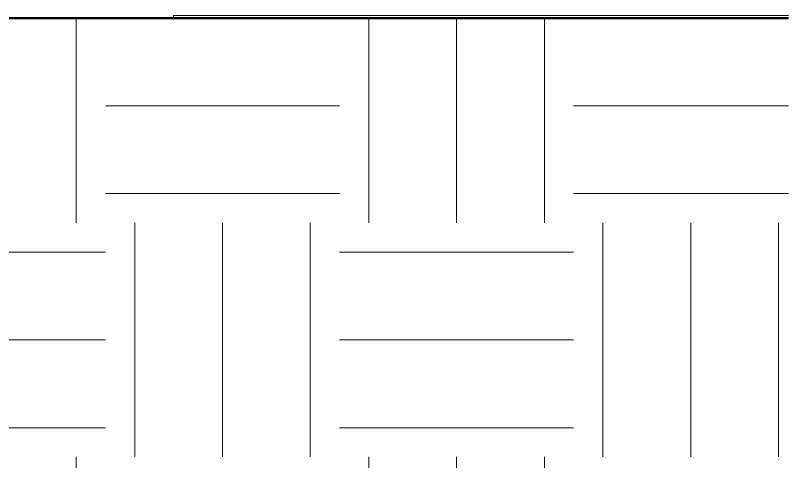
# Model space of a CAD drawing. Header units: inches. Extents: x 9661 to 15313, y -337 to 660.
# Drawn here: x 12367.3 to 12446.6, y -75.4 to -29.7 of the extents above; entities that cross this region are included whole.
import ezdxf

# ---------------------------------------------------------------- set-up
doc = ezdxf.new("R2010")
doc.units = ezdxf.units.IN
doc.header["$MEASUREMENT"] = 0
for name, color, linetype, lineweight in [('0-1', 7, 'Continuous', 5), ('0-2', 45, 'Continuous', 9), ('C-PRKG-1', 55, 'Continuous', 9), ('C-TOPO', 7, 'Continuous', 9), ('C-TOPO-1', 7, 'Continuous', 50), ('C-TOPO-2', 55, 'Continuous', 9)]:
    doc.layers.add(name, color=color, linetype=linetype, lineweight=lineweight)
pattern_1 = [(0, (11008.554, 72), (24, 24), [24, -24]), (0, (11008.554, 81), (24, 24), [24, -24]), (0, (11008.554, 90), (24, 24), [24, -24]), (90, (11011.554, 93), (-24, 24), [24, -24]), (90, (11020.554, 93), (-24, 24), [24, -24]), (90, (11029.554, 93), (-24, 24), [24, -24])]

# ---------------------------------------------------------------- blocks, each defined once
blk = doc.blocks.new('Parking_Stall_Multiple2 - street parking-1355854-BUILDING SECTION - EAST_WEST - LOOKING SOUTH2')
at = {"layer": 'C-PRKG-1'}
for p, q in [((12383.536, -29.719), (12446.61, -29.719)), ((12383.536, -29.719), (12383.536, -29.969)), ((12446.61, -29.969), (12383.536, -29.969))]:
    blk.add_line(p, q, dxfattribs=at)
blk = doc.blocks.new('CTR  - Topography_rvt-1-BUILDING SECTION - EAST_WEST - LOOKING SOUTH2')
at = {"layer": 'C-TOPO'}
h = blk.add_hatch(dxfattribs=at)
h.set_pattern_fill('FP_9', color=256, style=0, pattern_type=2)
h.set_pattern_definition(pattern_1)
h.paths.add_polyline_path([(12367.927, -183.114), (12375.069, -183.114), (12375.069, -30), (12326.589, -30), (12326.589, -183.114), (12359.676, -183.114)], flags=0)
h = blk.add_hatch(dxfattribs=at)
h.set_pattern_fill('FP_9', color=256, style=0, pattern_type=2)
h.set_pattern_definition(pattern_1)
h.paths.add_polyline_path([(12375.069, -183.114), (12446.61, -183.114), (12446.61, -30), (12375.069, -30), (12375.069, -94.355)], flags=0)
at = {"layer": 'C-TOPO-1'}
for p, q in [((12375.069, -30), (12359.676, -30)), ((12446.61, -30), (12375.069, -30))]:
    blk.add_line(p, q, dxfattribs=at)
at = {"layer": 'C-TOPO-2'}
for q in [(12359.676, -30), (12446.61, -30)]:
    blk.add_line((12375.069, -30), q, dxfattribs=at)
at = {"layer": '0-2'}
blk.add_blockref('Parking_Stall_Multiple2 - street parking-1355854-BUILDING SECTION - EAST_WEST - LOOKING SOUTH2', (0, 0), dxfattribs=at)

msp = doc.modelspace()

# ---------------------------------------------------------------- block references
at = {"layer": '0-1'}
msp.add_blockref('CTR  - Topography_rvt-1-BUILDING SECTION - EAST_WEST - LOOKING SOUTH2', (0, 0), dxfattribs=at)

doc.saveas('drawing.dxf')
